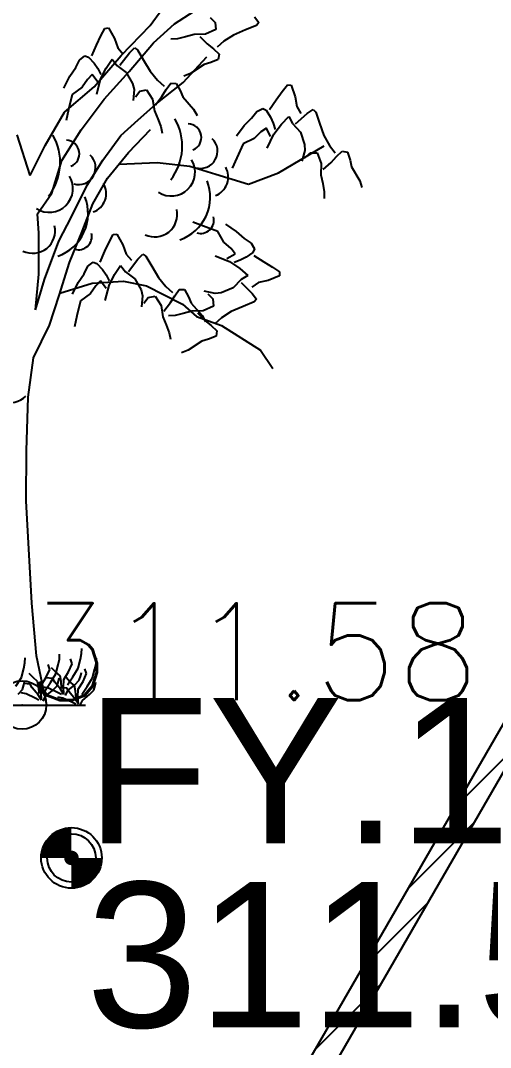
# Model space of a CAD drawing. Header units: millimetres. Extents: x 524954 to 526204, y 9523489 to 9524010.
# Drawn here: x 526065.82 to 526070.67, y 9523957.42 to 9523968.02 of the extents above; entities that cross this region are included whole.
import ezdxf
from ezdxf.enums import TextEntityAlignment as Align

# ---------------------------------------------------------------- set-up
doc = ezdxf.new("R2010")
doc.units = ezdxf.units.MM
doc.header["$PDMODE"] = 32
doc.header["$PDSIZE"] = 0.5
doc.linetypes.add('ACAD_ISO12W100', pattern=[21, 12, -3, 0, -3, 0, -3])
for name, color, linetype in [('Arbre', 34, 'ACAD_ISO12W100'), ('Cloture', 7, 'Continuous'), ('Murs', 1, 'Continuous'), ('TopoAlt', 3, 'Continuous'), ('TopoAlt polygo', 7, 'Continuous'), ('TOPOJIS', 7, 'Continuous'), ('TOPOJIS polygo', 1, 'Continuous'), ('TopoMat polygo', 1, 'Continuous')]:
    doc.layers.add(name, color=color, linetype=linetype)
doc.styles.add('Arial 1.0', font='arial.ttf', dxfattribs={"width": 0.99, "height": 1})
doc.styles.add('Simplex 1.0', font='Simplex.shx', dxfattribs={"width": 0.99, "height": 1})

# ---------------------------------------------------------------- blocks, each defined once
blk = doc.blocks.new('TCPOINT M')
at = {"color": 0}
blk.add_point((0, 0), dxfattribs=at)
at = {"layer": 'TopoAlt', "style": 'Simplex 1.0', "width": 0.99}
blk.add_attdef('ALT', (0.15, 0.15), '', height=1, dxfattribs=at)
blk = doc.blocks.new('v088')
at = {"linetype": 'Continuous'}
for p, q in [((1.321, 7.017), (1.442, 7.181)), ((1.575, 7.035), (1.778, 7.163)), ((1.023, 6.706), (1.321, 7.017)), ((1.356, 6.837), (1.575, 7.035)), ((1.107, 6.54), (1.356, 6.837)), ((0.743, 6.383), (1.023, 6.706)), ((1.663, 6.427), (1.906, 6.693)), ((0.846, 6.255), (1.107, 6.54)), ((0.438, 6.122), (0.743, 6.383)), ((1.381, 6.204), (1.663, 6.427)), ((0.61, 5.939), (0.846, 6.255)), ((1.198, 6.044), (1.381, 6.204)), ((0.24, 5.776), (0.438, 6.122)), ((1.021, 5.879), (1.198, 6.044)), ((0.411, 5.624), (0.61, 5.939)), ((1.1, 5.706), (1.325, 5.941)), ((0.085, 5.468), (-0.049, 5.888)), ((0.834, 5.626), (1.021, 5.879)), ((0.085, 5.468), (0.24, 5.776)), ((2.646, 5.496), (3.119, 5.774)), ((0.306, 5.286), (0.411, 5.624)), ((0.671, 5.368), (0.834, 5.626)), ((0.881, 5.441), (1.1, 5.706)), ((1.001, 5.586), (1.394, 5.601)), ((1.394, 5.601), (1.731, 5.564)), ((1.731, 5.564), (2, 5.483)), ((0.731, 5.176), (0.881, 5.441)), ((2, 5.483), (2.338, 5.378)), ((2.338, 5.378), (2.646, 5.496)), ((0.51, 5.041), (0.671, 5.368)), ((0.161, 5.071), (0.306, 5.286)), ((0.619, 4.888), (0.731, 5.176)), ((0.172, 4.872), (0.161, 5.071)), ((0.379, 4.79), (0.51, 5.041)), ((0.489, 4.568), (0.619, 4.888)), ((0.174, 4.45), (0.172, 4.872)), ((0.231, 4.395), (0.379, 4.79)), ((0.384, 4.23), (0.489, 4.568)), ((0.138, 4.082), (0.174, 4.45)), ((0.138, 4.082), (0.231, 4.395)), ((0.391, 4.253), (0.724, 4.355)), ((0.724, 4.355), (1.047, 4.375)), ((1.047, 4.375), (1.284, 4.33)), ((1.284, 4.33), (1.655, 4.138)), ((0.285, 3.923), (0.384, 4.23)), ((1.655, 4.138), (1.8, 4.011)), ((1.8, 4.011), (2.057, 3.917)), ((0.118, 3.584), (0.285, 3.923)), ((2.057, 3.917), (2.461, 3.664)), ((2.461, 3.664), (2.589, 3.474)), ((0.064, 3.179), (0.118, 3.584)), ((0.045, 2.625), (0.064, 3.179)), ((0.043, 2.109), (0.045, 2.625)), ((0.102, 1.053), (0.043, 2.109)), ((0.151, 0.506), (0.102, 1.053)), ((0.256, 0), (0.151, 0.506)), ((-0.654, 0), (0.654, 0))]:
    blk.add_line(p, q, dxfattribs=at)
at = {"color": 3, "linetype": 'Continuous'}
for p, q in [((2.399, 7.105), (2.445, 7.047)), ((1.941, 7.1), (1.994, 7.049)), ((1.994, 7.049), (1.999, 6.976)), ((2.42, 7.018), (2.307, 6.972)), ((2.445, 7.047), (2.42, 7.018)), ((0.768, 6.815), (0.813, 6.909)), ((0.813, 6.909), (0.853, 6.987)), ((0.853, 6.987), (0.891, 6.991)), ((0.891, 6.991), (0.955, 6.881)), ((1.688, 6.899), (1.604, 6.878)), ((1.775, 6.923), (1.688, 6.899)), ((1.894, 6.927), (1.775, 6.923)), ((1.834, 6.904), (1.912, 6.828)), ((1.999, 6.976), (1.894, 6.927)), ((2.184, 6.918), (2.084, 6.854)), ((2.307, 6.972), (2.184, 6.918)), ((0.719, 6.703), (0.768, 6.815)), ((0.955, 6.881), (0.989, 6.786)), ((1.108, 6.734), (1.161, 6.787)), ((1.161, 6.787), (1.192, 6.766)), ((1.604, 6.878), (1.535, 6.874)), ((1.912, 6.828), (1.977, 6.774)), ((2.084, 6.854), (2.014, 6.792)), ((0.594, 6.66), (0.649, 6.702)), ((0.649, 6.702), (0.686, 6.689)), ((0.686, 6.689), (0.745, 6.626)), ((0.989, 6.786), (1.044, 6.722)), ((1.011, 6.606), (1.108, 6.734)), ((1.192, 6.766), (1.252, 6.66)), ((1.977, 6.774), (2.034, 6.72)), ((2.034, 6.72), (2.026, 6.666)), ((0.493, 6.492), (0.554, 6.582)), ((0.554, 6.582), (0.594, 6.66)), ((0.745, 6.626), (0.783, 6.571)), ((0.811, 6.463), (0.868, 6.575)), ((0.868, 6.575), (0.929, 6.669)), ((0.929, 6.669), (0.98, 6.604)), ((0.98, 6.604), (1.076, 6.532)), ((1.252, 6.66), (1.321, 6.544)), ((1.879, 6.614), (1.738, 6.52)), ((1.947, 6.634), (1.879, 6.614)), ((2.026, 6.666), (1.947, 6.634)), ((0.433, 6.371), (0.493, 6.492)), ((0.724, 6.509), (0.675, 6.46)), ((0.782, 6.43), (0.724, 6.509)), ((0.783, 6.571), (0.814, 6.51)), ((1.076, 6.532), (1.141, 6.416)), ((1.321, 6.544), (1.397, 6.452)), ((1.738, 6.52), (1.671, 6.493)), ((0.62, 6.379), (0.516, 6.305)), ((0.675, 6.46), (0.62, 6.379)), ((0.771, 6.306), (0.811, 6.463)), ((1.141, 6.416), (1.157, 6.356)), ((1.397, 6.452), (1.467, 6.391)), ((1.489, 6.356), (1.536, 6.42)), ((1.536, 6.42), (1.591, 6.419)), ((1.591, 6.419), (1.633, 6.344)), ((2.685, 6.334), (2.739, 6.404)), ((2.739, 6.404), (2.777, 6.4)), ((2.777, 6.4), (2.82, 6.28)), ((0.516, 6.305), (0.479, 6.149)), ((1.157, 6.356), (1.147, 6.241)), ((1.171, 6.28), (1.215, 6.339)), ((1.215, 6.339), (1.286, 6.353)), ((1.286, 6.353), (1.348, 6.255)), ((1.378, 6.198), (1.444, 6.285)), ((1.444, 6.285), (1.489, 6.356)), ((1.633, 6.344), (1.661, 6.279)), ((1.661, 6.279), (1.771, 6.151)), ((2.623, 6.25), (2.685, 6.334)), ((2.82, 6.28), (2.835, 6.18)), ((1.348, 6.255), (1.367, 6.137)), ((1.771, 6.151), (1.807, 6.088)), ((2.423, 6.13), (2.485, 6.161)), ((2.485, 6.161), (2.52, 6.142)), ((2.554, 6.15), (2.623, 6.25)), ((2.835, 6.18), (2.877, 6.107)), ((0.479, 6.149), (0.454, 6.035)), ((1.367, 6.137), (1.402, 6.054)), ((1.402, 6.054), (1.433, 5.974)), ((2.293, 5.984), (2.37, 6.061)), ((2.37, 6.061), (2.423, 6.13)), ((2.52, 6.142), (2.566, 6.069)), ((2.566, 6.069), (2.593, 6.007)), ((2.677, 5.996), (2.754, 6.077)), ((2.754, 6.077), (2.793, 6.004)), ((2.823, 6), (2.943, 6.107)), ((2.943, 6.107), (3.004, 6.15)), ((3.004, 6.15), (3.031, 6.123)), ((3.031, 6.123), (3.07, 6.007)), ((1.433, 5.974), (1.446, 5.906)), ((2.212, 5.877), (2.293, 5.984)), ((2.523, 5.957), (2.466, 5.919)), ((2.566, 5.869), (2.523, 5.957)), ((2.593, 6.007), (2.612, 5.942)), ((2.6, 5.896), (2.677, 5.996)), ((2.793, 6.004), (2.873, 5.915)), ((3.07, 6.007), (3.116, 5.88)), ((2.396, 5.85), (2.281, 5.796)), ((2.466, 5.919), (2.396, 5.85)), ((2.531, 5.75), (2.6, 5.896)), ((2.873, 5.915), (2.916, 5.788)), ((3.116, 5.88), (3.173, 5.777)), ((2.281, 5.796), (2.216, 5.65)), ((2.92, 5.727), (2.889, 5.615)), ((2.916, 5.788), (2.92, 5.727)), ((3.173, 5.777), (3.231, 5.703)), ((2.216, 5.65), (2.169, 5.542)), ((2.92, 5.65), (2.973, 5.7)), ((2.973, 5.7), (3.047, 5.7)), ((3.047, 5.7), (3.089, 5.592)), ((3.189, 5.603), (3.247, 5.665)), ((3.247, 5.665), (3.304, 5.719)), ((3.304, 5.719), (3.358, 5.707)), ((3.358, 5.707), (3.385, 5.627)), ((3.385, 5.627), (3.4, 5.557)), ((3.089, 5.592), (3.085, 5.473)), ((3.108, 5.53), (3.189, 5.603)), ((3.4, 5.557), (3.485, 5.411)), ((3.085, 5.473), (3.104, 5.384)), ((3.485, 5.411), (3.508, 5.342)), ((3.104, 5.384), (3.12, 5.3)), ((3.12, 5.3), (3.12, 5.23)), ((1.872, 4.946), (1.762, 4.985)), ((2.022, 4.89), (1.872, 4.946)), ((2.083, 4.778), (2.022, 4.89)), ((2.099, 4.964), (2.211, 4.89)), ((2.211, 4.89), (2.293, 4.818)), ((0.855, 4.685), (0.899, 4.779)), ((0.899, 4.779), (0.939, 4.857)), ((0.939, 4.857), (0.978, 4.861)), ((0.978, 4.861), (1.042, 4.751)), ((2.157, 4.714), (2.083, 4.778)), ((2.293, 4.818), (2.365, 4.769)), ((0.805, 4.573), (0.855, 4.685)), ((1.042, 4.751), (1.075, 4.656)), ((2.199, 4.658), (2.157, 4.714)), ((2.383, 4.674), (2.313, 4.623)), ((2.365, 4.769), (2.4, 4.71)), ((2.4, 4.71), (2.383, 4.674)), ((0.68, 4.53), (0.735, 4.572)), ((0.735, 4.572), (0.773, 4.559)), ((1.075, 4.656), (1.131, 4.592)), ((1.098, 4.476), (1.195, 4.604)), ((1.195, 4.604), (1.247, 4.657)), ((1.247, 4.657), (1.279, 4.636)), ((1.279, 4.636), (1.338, 4.53)), ((1.992, 4.638), (2.142, 4.578)), ((2.113, 4.611), (2.199, 4.658)), ((2.142, 4.578), (2.247, 4.507)), ((2.253, 4.592), (2.189, 4.569)), ((2.313, 4.623), (2.253, 4.592)), ((2.393, 4.64), (2.497, 4.577)), ((2.497, 4.577), (2.585, 4.521)), ((0.64, 4.452), (0.68, 4.53)), ((0.773, 4.559), (0.832, 4.496)), ((0.832, 4.496), (0.87, 4.441)), ((0.955, 4.445), (1.015, 4.539)), ((1.015, 4.539), (1.067, 4.474)), ((1.067, 4.474), (1.163, 4.402)), ((1.338, 4.53), (1.407, 4.414)), ((2.247, 4.507), (2.332, 4.436)), ((2.585, 4.521), (2.658, 4.472)), ((2.658, 4.472), (2.656, 4.433)), ((0.52, 4.241), (0.579, 4.362)), ((0.579, 4.362), (0.64, 4.452)), ((0.811, 4.379), (0.761, 4.33)), ((0.869, 4.3), (0.811, 4.379)), ((0.87, 4.441), (0.901, 4.38)), ((0.898, 4.333), (0.955, 4.445)), ((1.163, 4.402), (1.228, 4.286)), ((1.407, 4.414), (1.483, 4.322)), ((2.262, 4.393), (2.179, 4.306)), ((2.26, 4.362), (2.375, 4.249)), ((2.332, 4.436), (2.262, 4.393)), ((2.441, 4.361), (2.371, 4.315)), ((2.54, 4.383), (2.441, 4.361)), ((2.656, 4.433), (2.54, 4.383)), ((0.706, 4.249), (0.603, 4.175)), ((0.761, 4.33), (0.706, 4.249)), ((0.857, 4.176), (0.898, 4.333)), ((1.228, 4.286), (1.243, 4.226)), ((1.483, 4.322), (1.554, 4.261)), ((1.576, 4.226), (1.623, 4.29)), ((1.623, 4.29), (1.678, 4.289)), ((1.678, 4.289), (1.719, 4.214)), ((1.994, 4.248), (1.88, 4.272)), ((1.917, 4.244), (1.97, 4.193)), ((2.055, 4.256), (1.994, 4.248)), ((2.179, 4.306), (2.055, 4.256)), ((2.375, 4.249), (2.421, 4.191)), ((0.603, 4.175), (0.566, 4.019)), ((1.243, 4.226), (1.234, 4.11)), ((1.258, 4.15), (1.301, 4.209)), ((1.301, 4.209), (1.373, 4.223)), ((1.373, 4.223), (1.435, 4.125)), ((1.465, 4.068), (1.531, 4.155)), ((1.531, 4.155), (1.576, 4.226)), ((1.719, 4.214), (1.747, 4.149)), ((1.747, 4.149), (1.858, 4.021)), ((1.97, 4.193), (1.975, 4.12)), ((2.396, 4.162), (2.283, 4.116)), ((2.421, 4.191), (2.396, 4.162)), ((1.435, 4.125), (1.453, 4.007)), ((1.664, 4.043), (1.58, 4.022)), ((1.751, 4.067), (1.664, 4.043)), ((1.87, 4.071), (1.751, 4.067)), ((1.81, 4.048), (1.888, 3.972)), ((1.975, 4.12), (1.87, 4.071)), ((2.16, 4.062), (2.059, 3.998)), ((2.283, 4.116), (2.16, 4.062)), ((0.566, 4.019), (0.541, 3.904)), ((1.453, 4.007), (1.488, 3.924)), ((1.488, 3.924), (1.519, 3.844)), ((1.58, 4.022), (1.511, 4.017)), ((1.858, 4.021), (1.893, 3.958)), ((1.888, 3.972), (1.953, 3.918)), ((2.059, 3.998), (1.99, 3.936)), ((1.519, 3.844), (1.532, 3.776)), ((1.953, 3.918), (2.01, 3.864)), ((2.01, 3.864), (2.002, 3.81)), ((1.855, 3.758), (1.714, 3.664)), ((1.923, 3.778), (1.855, 3.758)), ((2.002, 3.81), (1.923, 3.778)), ((1.714, 3.664), (1.647, 3.637)), ((0.603, 0.474), (0.615, 0.531)), ((0.615, 0.531), (0.618, 0.584)), ((0.017, 0.377), (0.029, 0.435)), ((0.029, 0.435), (0.031, 0.488)), ((0.373, 0.416), (0.385, 0.474)), ((0.385, 0.474), (0.387, 0.526)), ((0.481, 0.344), (0.517, 0.426)), ((0.517, 0.426), (0.5, 0.476)), ((0.579, 0.38), (0.603, 0.474)), ((0.752, 0.373), (0.765, 0.43)), ((0.765, 0.43), (0.767, 0.483)), ((-0.007, 0.284), (0.017, 0.377)), ((0.115, 0.284), (0.075, 0.327)), ((0.25, 0.286), (0.286, 0.368)), ((0.286, 0.368), (0.269, 0.418)), ((0.293, 0.233), (0.349, 0.322)), ((0.346, 0.341), (0.305, 0.385)), ((0.392, 0.301), (0.346, 0.341)), ((0.349, 0.322), (0.373, 0.416)), ((0.43, 0.264), (0.481, 0.344)), ((0.524, 0.291), (0.579, 0.38)), ((0.606, 0.303), (0.613, 0.337)), ((0.63, 0.243), (0.666, 0.325)), ((0.666, 0.325), (0.649, 0.375)), ((0.728, 0.279), (0.752, 0.373)), ((-0.063, 0.195), (-0.007, 0.284)), ((0.019, 0.207), (0.026, 0.24)), ((0.084, 0.216), (0.019, 0.221)), ((0.106, 0.178), (0.084, 0.216)), ((0.161, 0.243), (0.115, 0.284)), ((0.173, 0.185), (0.161, 0.243)), ((0.2, 0.207), (0.25, 0.286)), ((0.238, 0.151), (0.293, 0.233)), ((0.315, 0.274), (0.25, 0.279)), ((0.337, 0.236), (0.315, 0.274)), ((0.397, 0.163), (0.337, 0.236)), ((0.361, 0.197), (0.375, 0.245)), ((0.375, 0.245), (0.382, 0.279)), ((0.404, 0.243), (0.392, 0.301)), ((0.409, 0.175), (0.404, 0.243)), ((0.428, 0.183), (0.43, 0.264)), ((0.495, 0.24), (0.454, 0.284)), ((0.469, 0.209), (0.524, 0.291)), ((0.541, 0.2), (0.495, 0.24)), ((0.546, 0.209), (0.591, 0.255)), ((0.579, 0.163), (0.63, 0.243)), ((0.591, 0.255), (0.606, 0.303)), ((0.673, 0.19), (0.728, 0.279)), ((0.755, 0.202), (0.762, 0.236)), ((-0.041, 0.113), (0.005, 0.159)), ((0.041, 0.115), (-0.01, 0.125)), ((0.005, 0.159), (0.019, 0.207)), ((0.135, 0.072), (0.041, 0.115)), ((0.166, 0.106), (0.106, 0.178)), ((0.178, 0.118), (0.173, 0.185)), ((0.197, 0.125), (0.2, 0.207)), ((0.202, 0.055), (0.197, 0.125)), ((0.272, 0.173), (0.221, 0.183)), ((0.243, 0.091), (0.315, 0.151)), ((0.365, 0.13), (0.272, 0.173)), ((0.315, 0.151), (0.361, 0.197)), ((0.406, 0.108), (0.365, 0.13)), ((0.433, 0.108), (0.397, 0.163)), ((0.464, 0.173), (0.399, 0.178)), ((0.433, 0.113), (0.428, 0.183)), ((0.45, 0.099), (0.474, 0.149)), ((0.486, 0.135), (0.464, 0.173)), ((0.474, 0.149), (0.546, 0.209)), ((0.546, 0.063), (0.486, 0.135)), ((0.553, 0.142), (0.541, 0.2)), ((0.558, 0.075), (0.553, 0.142)), ((0.577, 0.082), (0.579, 0.163)), ((0.618, 0.108), (0.673, 0.19)), ((0.623, 0.048), (0.695, 0.108)), ((0.695, 0.108), (0.74, 0.154)), ((0.74, 0.154), (0.755, 0.202)), ((0.175, 0.05), (0.135, 0.072)), ((0.202, 0.05), (0.166, 0.106)), ((0.219, 0.041), (0.243, 0.091)), ((0.421, 0.072), (0.37, 0.082)), ((0.514, 0.029), (0.421, 0.072)), ((0.555, 0.007), (0.514, 0.029)), ((0.582, 0.007), (0.546, 0.063)), ((0.582, 0.012), (0.577, 0.082)), ((0.599, -0.002), (0.623, 0.048))]:
    blk.add_line(p, q, dxfattribs=at)
for centre, major_axis, start_param, end_param in [((1.088, 5.771), (-0.4, 0.4), 3.265538, 4.451253), ((1.711, 5.861), (0.099, 0.099), 4.31771, 7.031286), ((-0.172, 5.602), (0.4, 0.4), 4.836335, 6.022049), ((0.452, 5.692), (0.099, 0.099), 4.31771, 7.031286), ((1.841, 5.718), (-0.125, 0.125), 2.081137, 4.744996), ((0.582, 5.55), (0.125, 0.125), 3.651933, 6.315792), ((1.54, 5.502), (0.174, 0.174), 3.363922, 6.046661), ((1.924, 5.452), (-0.145, 0.145), 2.713295, 4.448408), ((0.28, 5.334), (0.174, 0.174), 3.363922, 6.046661), ((1.475, 5.243), (0.33, 0.33), 4.265936, 5.872819), ((0.664, 5.283), (-0.145, 0.145), 2.713295, 4.448408), ((0.215, 5.075), (-0.33, 0.33), 2.69514, 4.302022), ((1.37, 5.065), (-0.164, 0.164), 1.908121, 4.146545), ((1.844, 5.006), (-0.0964, 0.0964), 2.051824, 4.174223), ((0.11, 4.897), (-0.164, 0.164), 1.908121, 4.146545), ((0.584, 4.837), (0.0964, 0.0964), 3.62262, 5.745019), ((-0.123, 3.354), (0.164, 0.164), 2.463212, 4.701636)]:
    blk.add_ellipse(centre, major_axis=major_axis, ratio=1, start_param=start_param, end_param=end_param, dxfattribs=at)
blk = doc.blocks.new('TCPOINT polygo')
at = {"color": 0, "const_width": 0.075}
blk.add_lwpolyline([(0, 0.0375, 1), (0, -0.0375, 1)], format="xyb", close=True, dxfattribs=at)
at = {"color": 0}
blk.add_point((0, 0), dxfattribs=at)
at = {"layer": 'TopoAlt polygo', "style": 'Arial 1.0', "width": 0.99}
blk.add_attdef('ALT', (0.15, 0.15), '', height=2, dxfattribs=at)
at = {"layer": 'TopoMat polygo', "style": 'Arial 1.0', "width": 0.99}
blk.add_attdef('MAT', text='', height=2, dxfattribs=at).set_placement((0.15, -2.5), align=Align.TOP_LEFT)
blk = doc.blocks.new('t014')
at = {"color": 0, "const_width": 1.249375}
for points in [[(0, 0.625313, 0.414214), (-0.625313, 0, 1)], [(0, -0.625312, 0.414214), (0.625313, 0, 0.414214)]]:
    blk.add_lwpolyline(points, format="xyb", dxfattribs=at)
at = {"color": 0}
blk.add_circle((0, 0), 1.25, dxfattribs=at)

msp = doc.modelspace()

# ---------------------------------------------------------------- hatches: boundary and pattern name
at = {"layer": 'Murs'}
h = msp.add_hatch(dxfattribs=at)
h.set_pattern_fill('_U', color=256, scale=0.25, angle=45, style=0, pattern_type=0)
h.set_pattern_definition([(45, (0, 0), (-0.1767766952966, 0.1767766952966), [])])
h.paths.add_polyline_path([(526064.201, 9523949.336), (526071.473, 9523961.923), (526081.654, 9523956.428), (526081.535, 9523956.208), (526071.568, 9523961.588), (526064.417, 9523949.211)])

# ---------------------------------------------------------------- linework, layer by layer
at = {"layer": 'Cloture', "flags": 128}
for points in [[(526064.201, 9523949.336), (526071.473, 9523961.923), (526081.654, 9523956.428)], [(526064.417, 9523949.211), (526071.568, 9523961.588), (526081.535, 9523956.208)]]:
    msp.add_lwpolyline(points, dxfattribs=at)

# ---------------------------------------------------------------- block references
at = {"layer": 'Arbre'}
msp.add_blockref('v088', (526065.834, 9523960.955), dxfattribs=at)
at = {"layer": 'TOPOJIS'}
ref = msp.add_blockref('TCPOINT M', (526065.834, 9523960.955, 311.58), dxfattribs=at)
ref.add_attrib('ALT', '311.58', (526065.884, 9523961.005, 311.58), dxfattribs={"layer": 'TopoAlt', "height": 1, "style": 'Simplex 1.0', "width": 0.99})
at = {"layer": 'TOPOJIS polygo'}
ref = msp.add_blockref('TCPOINT polygo', (526066.344, 9523959.376, 311.55), dxfattribs=at)
ref.add_attrib('MAT', 'FY.1', (526066.494, 9523959.526, 311.55), dxfattribs={"layer": 'TopoMat polygo', "height": 1.5, "style": 'Arial 1.0', "width": 0.99})
ref.add_attrib('ALT', '311.55', dxfattribs={"layer": 'TopoAlt polygo', "height": 1.5, "style": 'Arial 1.0', "width": 0.99}).set_placement((526066.494, 9523959.126, 311.55), align=Align.TOP_LEFT)
at = {"layer": 'TOPOJIS polygo', "xscale": 0.25, "yscale": 0.25, "zscale": 0.25}
msp.add_blockref('t014', (526066.344, 9523959.376, 311.545), dxfattribs=at)

doc.saveas('drawing.dxf')
